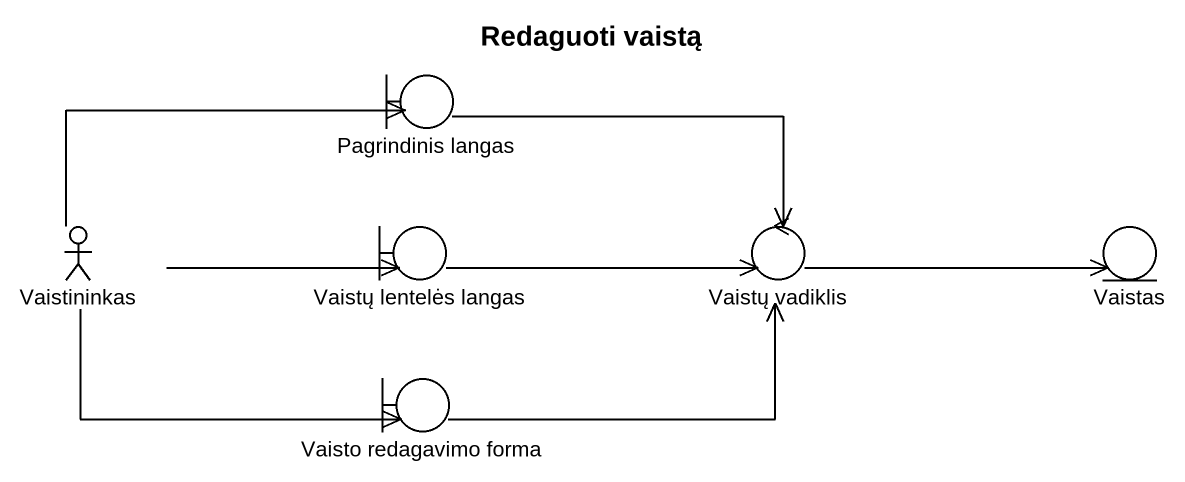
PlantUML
@startuml
title Redaguoti vaistą
boundary "Pagrindinis langas" as Pagrindinis_langas
actor Vaistininkas
boundary "Vaistų lentelės langas" as Vaistų_lentelės_langas
control "Vaistų vadiklis" as Vaistų_vadiklis
entity Vaistas
boundary "Vaisto redagavimo forma" as Vaisto_redagavimo_forma
Pagrindinis_langas -right-> Vaistų_vadiklis
Vaistininkas -right-> Pagrindinis_langas
Vaistininkas -right-> Vaistų_lentelės_langas
Vaistininkas -right-> Vaisto_redagavimo_forma
Vaistų_lentelės_langas -right-> Vaistų_vadiklis
Vaistų_vadiklis -right-> Vaistas
Vaisto_redagavimo_forma -right-> Vaistų_vadiklis
@enduml
